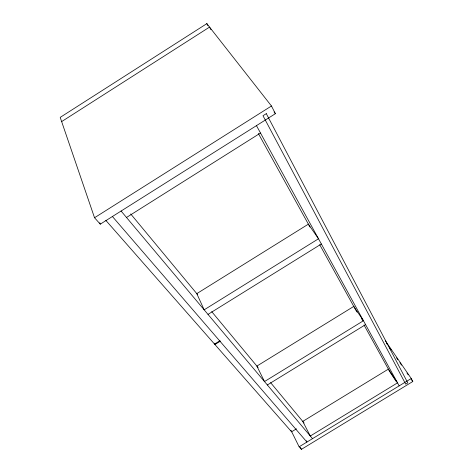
<?xml version="1.0" encoding="UTF-8"?>
<svg xmlns="http://www.w3.org/2000/svg" width="473" height="473" viewBox="0 0 473 473"><rect width="100%" height="100%" fill="white"/><g stroke="black" fill="none" stroke-linecap="round" stroke-linejoin="round"><path stroke-width="0.71" d="M206.837 23.65L60.201 117.381L94.535 217.74L100.276 224.167L275.404 113.68L271.467 106.005L206.837 23.65L207.889 25.601M61.644 121.596L209.545 27.097L210.946 29.693M94.535 217.74L271.467 106.005M126.504 217.474L260.505 133.019M208.002 314.391L321.362 243.997M219.957 340.726L214.529 344.084L105.804 220.347M214.316 343.185L214.919 344.527L220.341 341.175M267.351 384.969L365.582 324.632M214.919 344.527L291.593 431.802L296.459 428.834M291.315 431.009L299.131 446.802L411.25 378.506L385.365 340.832M299.131 446.802L301.407 449.35L412.799 381.522L411.25 378.506M112.408 216.51L306.93 442.054L306.285 440.783M121.088 211.035L312.505 438.66M130.69 213.938L197.637 294.655M211.715 311.624L258.11 367.568M270.597 382.622L304.098 423.01M274.044 111.941L275.404 113.68M386.571 343.315L387.405 344.533M389.486 347.56L391.153 349.99M396.563 357.872L397.811 359.693M399.892 362.72L401.559 365.15M406.969 373.031L408.217 374.853M411.132 379.098L412.799 381.522M356.335 310.927L357.139 312.121M361.561 318.672L362.767 320.458M396.392 381.699L390.054 372.162L363.997 324.945M258.335 133.469L309.975 227.052M319.73 244.73L356.139 310.714M256.455 125.635L399.165 385.867M300.426 447.363L301.407 449.35M290.942 430.477L291.593 431.802M99.791 222.783L100.276 224.167M266.299 113.65L262.994 115.731L405.71 384.147L407.797 382.876L266.299 113.65M308.372 224.155L196.792 293.638L204.165 309.821L318.5 238.776L308.372 224.155M353.774 306.421L256.88 366.084L264.49 381.563L363.447 320.741L353.774 306.421M388.374 369.123L302.761 421.402L310.288 436.023L397.515 382.864L388.374 369.123"/></g></svg>
